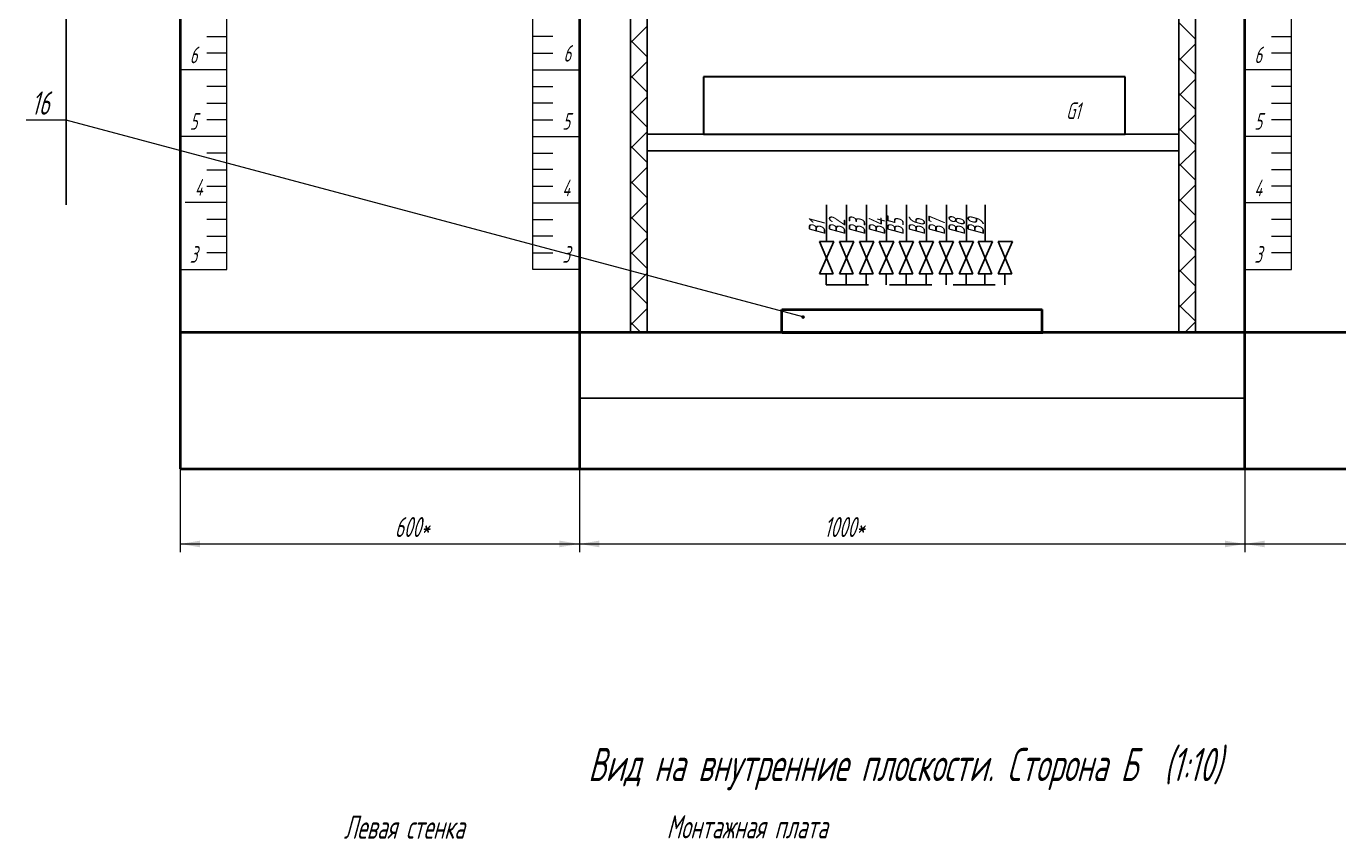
# Model space of a CAD drawing. Header units: millimetres. Extents: x -338 to 6826, y -8218 to 3153.
# Drawn here: x 2217.7 to 2414.9, y -3908.2 to -3786.1 of the extents above; entities that cross this region are included whole.
import ezdxf
from ezdxf.enums import TextEntityAlignment as Align

# ---------------------------------------------------------------- set-up
doc = ezdxf.new("R2010")
doc.units = ezdxf.units.MM
doc.linetypes.add('невидимая', pattern=[9.525, 6.35, -3.175])
doc.layers.get('Defpoints').update_dxf_attribs({"color": 251})
for name, color, linetype, lineweight in [('RAZMER', 5, 'Continuous', 20), ('text', 41, 'Continuous', 20), ('Текст_КИП', 2, 'Continuous', 25), ('Тонкая', 5, 'Continuous', 20)]:
    doc.layers.add(name, color=color, linetype=linetype, lineweight=lineweight)
doc.layers.add('доп', color=7, linetype='Continuous')
doc.styles.add('Simplex', font='simplex.shx', dxfattribs={"width": 0.7, "oblique": 15})

# ---------------------------------------------------------------- blocks, each defined once
blk = doc.blocks.new('В1')
for p, q in [((6.96, -1.54), (0, 1.54)), ((0, 1.54), (0, -1.54)), ((6.96, 1.4), (0, -1.54)), ((6.96, 1.4), (6.96, -1.54))]:
    blk.add_line(p, q)

msp = doc.modelspace()

# ---------------------------------------------------------------- hatches: boundary and pattern name
at = {"ltscale": 0.5}
h = msp.add_hatch(color=256, dxfattribs=at)
edge = h.paths.add_edge_path()
edge.add_arc((2334.44, -3829.78), 0.277, 0, 360)
h = msp.add_hatch(color=256, dxfattribs=at)
edge = h.paths.add_edge_path()
edge.add_arc((2334.44, -3829.78), 0.277, 0, 360)

# ---------------------------------------------------------------- linework, layer by layer
at = {"lineweight": 40, "ltscale": 0.5}
for p, q in [((2240.83, -3652.12), (2240.83, -3852.62)), ((2300.83, -3652.12), (2300.83, -3852.62)), ((2400.83, -3852.62), (2400.83, -3652.12)), ((2331.26, -3832.12), (2331.26, -3828.63)), ((2331.26, -3828.63), (2370.4, -3828.63)), ((2370.4, -3832.12), (2370.4, -3828.63)), ((2460.83, -3832.12), (2240.83, -3832.12)), ((2331.32, -3832.12), (2370.46, -3832.12)), ((2240.83, -3852.62), (2460.83, -3852.62))]:
    msp.add_line(p, q, dxfattribs=at)
for p, q in [((2308.49, -3660.18), (2308.49, -3831.97)), ((2310.99, -3660.18), (2310.99, -3831.97)), ((2390.93, -3660.18), (2390.93, -3831.97)), ((2393.43, -3660.18), (2393.43, -3831.97)), ((2337.98, -3818.42), (2337.98, -3812.93)), ((2340.98, -3818.42), (2340.98, -3812.93)), ((2343.98, -3818.42), (2343.98, -3812.93)), ((2346.98, -3818.42), (2346.98, -3812.93)), ((2349.98, -3818.42), (2349.98, -3812.93)), ((2352.98, -3818.42), (2352.98, -3812.93)), ((2355.98, -3818.42), (2355.98, -3812.93)), ((2358.98, -3818.42), (2358.98, -3812.93)), ((2361.82, -3818.42), (2361.82, -3812.93)), ((2337.93, -3823.3), (2337.93, -3824.96)), ((2340.93, -3823.3), (2340.93, -3824.96)), ((2343.93, -3823.3), (2343.93, -3824.96)), ((2346.93, -3823.3), (2346.93, -3824.96)), ((2349.93, -3823.3), (2349.93, -3824.96)), ((2352.93, -3823.3), (2352.93, -3824.96)), ((2355.93, -3823.3), (2355.93, -3824.96)), ((2358.93, -3823.3), (2358.93, -3824.96)), ((2361.77, -3823.3), (2361.77, -3824.96)), ((2364.77, -3823.3), (2364.77, -3824.96)), ((2305.23, -3832.12), (2302.73, -3832.12))]:
    msp.add_line(p, q)
at = {"lineweight": 30}
for p, q in [((2319.46, -3793.66), (2319.46, -3802.28)), ((2382.86, -3793.66), (2319.46, -3793.66)), ((2382.86, -3802.28), (2382.86, -3793.66)), ((2319.46, -3802.28), (2382.86, -3802.28))]:
    msp.add_line(p, q, dxfattribs=at)
at = {"color": 107}
for p, q in [((2310.99, -3802.28), (2390.93, -3802.28)), ((2390.93, -3804.77), (2310.99, -3804.77)), ((2300.83, -3841.99), (2400.83, -3841.99))]:
    msp.add_line(p, q, dxfattribs=at)
at = {"linetype": 'невидимая'}
msp.add_line((2337.93, -3824.96), (2364.77, -3824.96), dxfattribs=at)
at = {"layer": 'Defpoints'}
msp.add_line((2223.69, -3639.76), (2223.69, -3812.89), dxfattribs=at)
at = {"layer": 'RAZMER', "color": 241, "ltscale": 0.9}
for p, q in [((2308.49, -3788.55), (2310.99, -3786.07)), ((2393.43, -3788), (2390.93, -3785.5)), ((2310.99, -3790.64), (2308.49, -3788.14)), ((2390.93, -3791.21), (2393.43, -3788.71)), ((2393.43, -3793.3), (2390.93, -3790.8)), ((2308.49, -3793.85), (2310.99, -3791.35)), ((2310.99, -3795.95), (2308.49, -3793.45)), ((2390.93, -3796.51), (2393.43, -3794.01)), ((2308.49, -3799.16), (2310.99, -3796.66)), ((2393.43, -3798.6), (2390.93, -3796.1)), ((2310.99, -3801.25), (2308.49, -3798.75)), ((2390.93, -3801.81), (2393.43, -3799.31)), ((2308.49, -3804.46), (2310.99, -3801.96)), ((2393.43, -3803.91), (2390.93, -3801.41)), ((2310.99, -3806.55), (2308.49, -3804.05)), ((2390.93, -3807.12), (2393.43, -3804.62)), ((2393.43, -3809.21), (2390.93, -3806.71)), ((2308.49, -3809.76), (2310.99, -3807.26)), ((2310.99, -3811.86), (2308.49, -3809.36)), ((2390.93, -3812.42), (2393.43, -3809.92)), ((2308.49, -3815.07), (2310.99, -3812.57)), ((2393.43, -3814.51), (2390.93, -3812.01)), ((2310.99, -3817.16), (2308.49, -3814.66)), ((2390.93, -3817.72), (2393.43, -3815.22)), ((2308.49, -3820.37), (2310.99, -3817.87)), ((2393.43, -3819.82), (2390.93, -3817.32)), ((2310.99, -3822.46), (2308.49, -3819.96)), ((2390.93, -3823.03), (2393.43, -3820.53)), ((2393.43, -3825.12), (2390.93, -3822.62)), ((2308.49, -3825.67), (2310.99, -3823.17)), ((2310.99, -3827.77), (2308.49, -3825.27)), ((2390.93, -3828.33), (2393.43, -3825.83)), ((2308.49, -3830.98), (2310.99, -3828.48)), ((2393.43, -3830.42), (2390.93, -3827.92)), ((2309.9, -3831.97), (2308.49, -3830.57)), ((2309.9, -3831.97), (2308.49, -3830.57)), ((2391.95, -3831.97), (2393.43, -3830.5))]:
    msp.add_line(p, q, dxfattribs=at)
at = {"layer": 'RAZMER', "ltscale": 0.5}
msp.add_line((2334.43, -3829.77), (2223.69, -3800.16), dxfattribs=at)
at = {"layer": 'Тонкая'}
for p, q in [((2247.83, -3822.62), (2247.83, -3662.12)), ((2293.83, -3822.62), (2293.83, -3662.12)), ((2407.83, -3822.62), (2407.83, -3662.12)), ((2244.83, -3787.63), (2247.83, -3787.63)), ((2296.83, -3787.62), (2293.83, -3787.62)), ((2404.83, -3787.62), (2407.83, -3787.62)), ((2247.83, -3790.13), (2244.83, -3790.13)), ((2293.83, -3790.12), (2296.83, -3790.12)), ((2407.83, -3790.12), (2404.83, -3790.12)), ((2247.83, -3792.63), (2240.83, -3792.63)), ((2293.83, -3792.62), (2300.83, -3792.62)), ((2407.83, -3792.62), (2400.83, -3792.62)), ((2247.83, -3795.13), (2244.83, -3795.13)), ((2293.83, -3795.12), (2296.83, -3795.12)), ((2407.83, -3795.12), (2404.83, -3795.12)), ((2244.83, -3797.63), (2247.83, -3797.63)), ((2296.83, -3797.62), (2293.83, -3797.62)), ((2404.83, -3797.62), (2407.83, -3797.62)), ((2223.69, -3800.16), (2217.69, -3800.16)), ((2247.83, -3800.13), (2244.83, -3800.13)), ((2293.83, -3800.12), (2296.83, -3800.12)), ((2407.83, -3800.12), (2404.83, -3800.12)), ((2247.83, -3802.63), (2240.83, -3802.63)), ((2247.83, -3802.63), (2240.83, -3802.63)), ((2293.83, -3802.62), (2300.83, -3802.62)), ((2407.83, -3802.62), (2400.83, -3802.62)), ((2407.83, -3802.62), (2400.83, -3802.62)), ((2247.83, -3805.13), (2244.83, -3805.13)), ((2247.83, -3805.13), (2244.83, -3805.13)), ((2293.83, -3805.12), (2296.83, -3805.12)), ((2293.83, -3805.12), (2296.83, -3805.12)), ((2407.83, -3805.12), (2404.83, -3805.12)), ((2407.83, -3805.12), (2404.83, -3805.12)), ((2244.83, -3807.63), (2247.83, -3807.63)), ((2296.83, -3807.62), (2293.83, -3807.62)), ((2296.83, -3807.62), (2293.83, -3807.62)), ((2404.83, -3807.62), (2407.83, -3807.62)), ((2404.83, -3807.62), (2407.83, -3807.62)), ((2247.83, -3810.13), (2244.83, -3810.13)), ((2247.83, -3810.13), (2244.83, -3810.13)), ((2293.83, -3810.12), (2296.83, -3810.12)), ((2293.83, -3810.12), (2296.83, -3810.12)), ((2407.83, -3810.12), (2404.83, -3810.12)), ((2407.83, -3810.12), (2404.83, -3810.12)), ((2247.83, -3812.54), (2241.6, -3812.54)), ((2293.83, -3812.62), (2300.83, -3812.62)), ((2407.83, -3812.62), (2400.83, -3812.62)), ((2247.83, -3815.12), (2244.83, -3815.12)), ((2293.83, -3815.12), (2296.83, -3815.12)), ((2407.83, -3815.12), (2404.83, -3815.12)), ((2244.83, -3817.62), (2247.83, -3817.62)), ((2296.83, -3817.62), (2293.83, -3817.62)), ((2404.83, -3817.62), (2407.83, -3817.62)), ((2247.83, -3820.12), (2244.83, -3820.12)), ((2293.83, -3820.12), (2296.83, -3820.12)), ((2407.83, -3820.12), (2404.83, -3820.12)), ((2240.83, -3822.62), (2247.83, -3822.62)), ((2300.83, -3822.62), (2293.83, -3822.62)), ((2400.83, -3822.62), (2407.83, -3822.62))]:
    msp.add_line(p, q, dxfattribs=at)
at = {"layer": 'Тонкая', "ltscale": 0.5}
for p, q in [((2240.83, -3852.62), (2240.83, -3865.12)), ((2300.83, -3852.62), (2300.83, -3865.12)), ((2300.83, -3852.62), (2300.83, -3865.12)), ((2400.83, -3852.62), (2400.83, -3865.12)), ((2400.83, -3852.62), (2400.83, -3865.12)), ((2240.83, -3863.89), (2300.83, -3863.89)), ((2300.83, -3863.89), (2400.83, -3863.89)), ((2400.83, -3863.89), (2460.83, -3863.89))]:
    msp.add_line(p, q, dxfattribs=at)
for points in [[(2243.83, -3863.39), (2243.83, -3864.39), (2240.83, -3863.89)], [(2297.83, -3863.39), (2297.83, -3864.39), (2300.83, -3863.89)], [(2303.83, -3863.39), (2303.83, -3864.39), (2300.83, -3863.89)], [(2397.83, -3863.39), (2397.83, -3864.39), (2400.83, -3863.89)], [(2403.83, -3863.39), (2403.83, -3864.39), (2400.83, -3863.89)]]:
    msp.add_solid(points, dxfattribs=at)

# ---------------------------------------------------------------- block references
at = {"lineweight": 40, "xscale": 0.7012615732637641, "yscale": 0.7012615732637641, "zscale": 0.7012615732637641, "rotation": 270}
for p in [(2337.98, -3818.42), (2340.98, -3818.42), (2343.98, -3818.42), (2346.98, -3818.42), (2349.98, -3818.42), (2352.98, -3818.42), (2355.98, -3818.42), (2358.98, -3818.42), (2361.82, -3818.42), (2364.82, -3818.42)]:
    msp.add_blockref('В1', p, dxfattribs=at)

# ---------------------------------------------------------------- texts
at = {"layer": 'text', "style": 'Simplex', "oblique": 15, "width": 0.6}
for s, height, p in [('6', 2.5, (2242.83, -3791.63)), ('6', 2.5, (2299, -3791.39)), ('6', 2.5, (2402.83, -3791.62)), ('16', 3.5, (2219.82, -3799.36)), ('5', 2.5, (2242.83, -3801.63)), ('5', 2.5, (2298.83, -3801.62)), ('5', 2.5, (2402.83, -3801.62)), ('4', 2.5, (2243.6, -3811.54)), ('4', 2.5, (2298.83, -3811.62)), ('4', 2.5, (2402.83, -3811.62)), ('3', 2.5, (2242.83, -3821.62)), ('3', 2.5, (2298.83, -3821.62)), ('3', 2.5, (2402.83, -3821.62)), ('Вид на внутренние плоскости. Сторона Б  (1:10)', 5, (2349.71, -3899.55)), ('Левая стенка', 3.5, (2274.48, -3908.21)), ('Монтажная плата', 3.5, (2326.01, -3908.16))]:
    msp.add_text(s, height=height, dxfattribs=at).set_placement(p, align=Align.CENTER)
for s, p in [('600*', (2273.07, -3862.85)), ('1000*', (2337.6, -3862.85))]:
    msp.add_text(s, height=3, dxfattribs=at).set_placement(p)
at = {"layer": 'доп', "style": 'Simplex', "oblique": 15, "width": 0.6}
for s, p in [('В2', (2340.79, -3817.45)), ('В3', (2343.79, -3817.45)), ('В4', (2346.79, -3817.45)), ('В5', (2349.58, -3817.45)), ('В6', (2352.79, -3817.45)), ('В7', (2355.79, -3817.45)), ('В8', (2358.79, -3817.45)), ('В9', (2361.63, -3817.45)), ('В1', (2337.79, -3817.45))]:
    msp.add_text(s, height=2.5, rotation=90, dxfattribs=at).set_placement(p)
at = {"layer": 'Текст_КИП', "linetype": 'ByBlock', "lineweight": -3, "style": 'Simplex', "oblique": 15, "width": 0.6}
msp.add_text('G1', height=2.5, dxfattribs=at).set_placement((2373.97, -3800.02))

doc.saveas('drawing.dxf')
